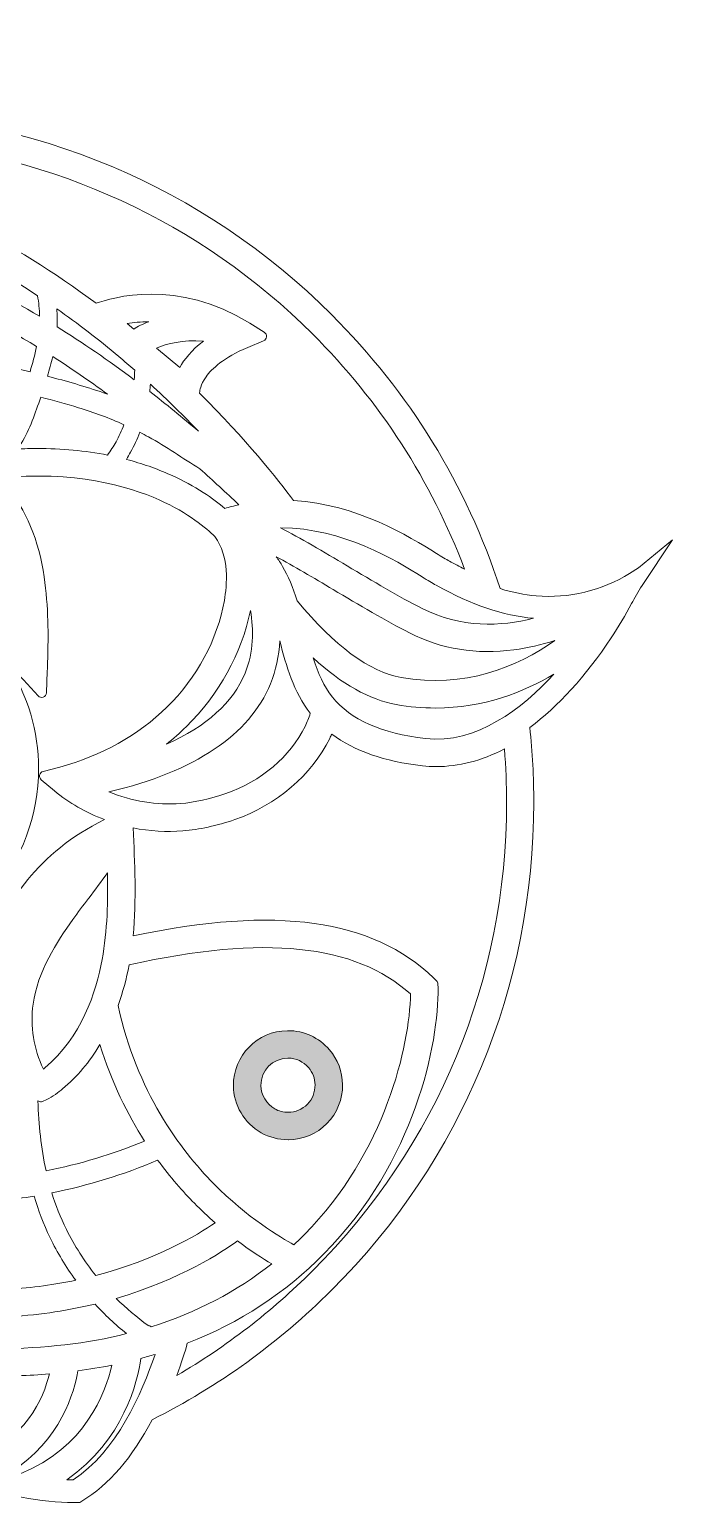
# Model space of a CAD drawing. Header units: millimetres. Extents: x 29 to 1471, y -326 to -22.
# Drawn here: x 568.1 to 700.5, y -326 to -22.5 of the extents above; entities that cross this region are included whole.
import ezdxf

# ---------------------------------------------------------------- set-up
doc = ezdxf.new("R2010")
doc.units = ezdxf.units.MM
doc.header["$MEASUREMENT"] = 0
doc.layers.add('Layer 3', color=7, linetype='Continuous')

# ---------------------------------------------------------------- blocks, each defined once
blk = doc.blocks.new('block 3')
at = {"layer": 'Layer 3'}
h = blk.add_hatch(color=1, dxfattribs=at)
h.dxf.hatch_style = 2
edge = h.paths.add_edge_path()
edge.add_spline(control_points=[(610.12, -240.14), (610.12, -240.14), (610.12, -240.14), (610.12, -240.14), (610.16, -244.14), (612.35, -247.85), (615.83, -249.82), (617.51, -250.77), (619.42, -251.27), (621.36, -251.27), (621.36, -251.27), (621.46, -251.27), (621.46, -251.27), (624.47, -251.24), (627.28, -250.04), (629.38, -247.9), (631.48, -245.76), (632.62, -242.92), (632.59, -239.92), (632.57, -237.26), (631.6, -234.7), (629.88, -232.72), (627.75, -230.22), (624.64, -228.79), (621.34, -228.79), (621.34, -228.79), (621.25, -228.79), (621.25, -228.79), (615.05, -228.85), (610.06, -233.94), (610.12, -240.14)], knot_values=[0, 0, 0, 0, 1, 1, 1, 2, 2, 2, 3, 3, 3, 4, 4, 4, 5, 5, 5, 6, 6, 6, 7, 7, 7, 8, 8, 8, 9, 9, 9, 10, 10, 10, 10], degree=3, periodic=1)
edge = h.paths.add_edge_path()
edge.add_spline(control_points=[(625.59, -236.41), (626.44, -237.39), (626.92, -238.66), (626.93, -239.97), (626.95, -241.47), (626.38, -242.87), (625.34, -243.94), (624.3, -245), (622.9, -245.6), (621.39, -245.61), (620.43, -245.62), (619.48, -245.38), (618.62, -244.89), (616.89, -243.91), (615.8, -242.07), (615.78, -240.08), (615.75, -237.01), (618.22, -234.48), (621.3, -234.45), (621.3, -234.45), (621.37, -234.45), (621.37, -234.45), (623, -234.45), (624.53, -235.17), (625.59, -236.41)], knot_values=[0, 0, 0, 0, 1, 1, 1, 2, 2, 2, 3, 3, 3, 4, 4, 4, 5, 5, 5, 6, 6, 6, 7, 7, 7, 8, 8, 8, 8], degree=3, periodic=1)
at = {"layer": 'Layer 3', "lineweight": 0}
for points, knots in [([(693.53, -133.42), (693.53, -133.42), (691.7, -134.56), (691.7, -134.56), (685.99, -138.13), (679.16, -139.77), (672.45, -139.19), (670.01, -138.98), (667.58, -138.49), (665.03, -137.71), (658.09, -116.33), (646.41, -97.34), (630.33, -81.25), (603.9, -54.82), (568.77, -40.05), (531.41, -39.64), (527.12, -36.67), (522.53, -34.01), (517.77, -31.74), (503.1, -24.73), (489.43, -22.49), (482.17, -22.68), (482.17, -22.68), (481.69, -22.7), (481.69, -22.7), (481.69, -22.7), (481.27, -22.95), (481.27, -22.95), (474.44, -27.12), (468.68, -34.68), (464.15, -45.42), (462.33, -49.74), (461.11, -53.66), (460.4, -56.25), (449.59, -60.39), (440.09, -66.56), (432.16, -74.6), (426.69, -80.14), (422.03, -86.54), (418.31, -93.62), (398.29, -118.86), (387.7, -149.33), (387.7, -181.75), (387.7, -182.17), (387.71, -182.59), (387.72, -183.01), (387.72, -183.01), (387.72, -183.44), (387.72, -183.44), (382.38, -187.66), (377.2, -193.5), (372.32, -200.82), (370.74, -203.18), (369.39, -205.59), (368.06, -207.94), (367.39, -209.15), (366.69, -210.4), (365.95, -211.64), (365.95, -211.64), (359.67, -221.01), (359.67, -221.01), (359.67, -221.01), (366.65, -215.28), (366.65, -215.28), (366.65, -215.28), (368.5, -214.13), (368.5, -214.13), (374.2, -210.56), (381.04, -208.92), (387.75, -209.5), (388.63, -209.58), (389.55, -209.69), (390.47, -209.85), (395.94, -237.27), (409.38, -262.3), (429.33, -282.25), (456.18, -309.1), (491.87, -323.88), (529.83, -323.88), (538.05, -323.88), (546.32, -323.17), (554.4, -321.77), (562.57, -324.47), (570.85, -326.02), (577.15, -326.02), (577.45, -326.02), (577.74, -326.01), (578.02, -326.01), (578.02, -326.01), (578.51, -325.99), (578.51, -325.99), (578.51, -325.99), (578.93, -325.74), (578.93, -325.74), (584.47, -322.36), (589.34, -316.71), (593.38, -308.95), (607, -302.13), (619.43, -293.15), (630.33, -282.25), (657.18, -255.41), (671.96, -219.72), (671.96, -181.75), (671.96, -176.61), (671.68, -171.42), (671.13, -166.3), (676.93, -162.03), (682.57, -155.83), (687.88, -147.87), (689.45, -145.52), (690.8, -143.13), (692.1, -140.8), (692.71, -139.71), (693.48, -138.35), (694.25, -137.05), (694.25, -137.05), (700.52, -127.68), (700.52, -127.68), (700.52, -127.68), (693.53, -133.42), (693.53, -133.42)], [0, 0, 0, 0, 1, 1, 1, 2, 2, 2, 3, 3, 3, 4, 4, 4, 5, 5, 5, 6, 6, 6, 7, 7, 7, 8, 8, 8, 9, 9, 9, 10, 10, 10, 11, 11, 11, 12, 12, 12, 13, 13, 13, 14, 14, 14, 15, 15, 15, 16, 16, 16, 17, 17, 17, 18, 18, 18, 19, 19, 19, 20, 20, 20, 21, 21, 21, 22, 22, 22, 23, 23, 23, 24, 24, 24, 25, 25, 25, 26, 26, 26, 27, 27, 27, 28, 28, 28, 29, 29, 29, 30, 30, 30, 31, 31, 31, 32, 32, 32, 33, 33, 33, 34, 34, 34, 35, 35, 35, 36, 36, 36, 37, 37, 37, 38, 38, 38, 39, 39, 39, 40, 40, 40, 40]), ([(626.38, -85.21), (640.34, -99.18), (650.87, -115.47), (657.7, -133.68), (656.68, -133.17), (655.64, -132.63), (654.58, -132.05), (653.9, -131.68), (652.98, -131.11), (651.91, -130.44), (646.19, -126.89), (635.61, -120.32), (622.51, -119.57), (619.27, -115.22), (612.68, -106.91), (603.16, -97.44), (603.16, -97.44), (603.18, -97.02), (603.18, -97.02), (603.18, -97.01), (603.27, -95.76), (604.5, -94.04), (605.66, -92.43), (608.08, -90.08), (613.06, -88.01), (613.06, -88.01), (616.32, -86.66), (616.32, -86.66), (616.67, -86.52), (616.91, -86.19), (616.94, -85.82), (616.97, -85.45), (616.79, -85.09), (616.47, -84.89), (616.47, -84.89), (613.48, -83), (613.48, -83), (598.66, -73.67), (584.99, -77.76), (581.83, -78.91), (573.23, -72.46), (564.33, -66.95), (555.37, -62.53), (551.33, -56.38), (546.41, -50.72), (540.71, -45.67), (573.03, -48.21), (603.35, -62.18), (626.38, -85.21)], [0, 0, 0, 0, 1, 1, 1, 2, 2, 2, 3, 3, 3, 4, 4, 4, 5, 5, 5, 6, 6, 6, 7, 7, 7, 8, 8, 8, 9, 9, 9, 10, 10, 10, 11, 11, 11, 12, 12, 12, 13, 13, 13, 14, 14, 14, 15, 15, 15, 16, 16, 16, 16]), ([(550.6, -71.54), (548.34, -70.57), (546.08, -69.67), (543.83, -68.83), (543.43, -66.85), (542.94, -64.89), (542.35, -62.94), (544.31, -63.71), (546.25, -64.53), (548.19, -65.4), (555.48, -68.67), (562.69, -72.67), (569.78, -77.34), (570.05, -78.74), (570.19, -80.15), (570.2, -81.57), (563.63, -77.68), (557.1, -74.33), (550.6, -71.54)], [0, 0, 0, 0, 1, 1, 1, 2, 2, 2, 3, 3, 3, 4, 4, 4, 5, 5, 5, 6, 6, 6, 6]), ([(544.79, -75.26), (546.01, -75.75), (547.24, -76.26), (548.47, -76.79), (555.46, -79.8), (562.5, -83.48), (569.58, -87.8), (569.24, -89.56), (568.77, -91.31), (568.25, -93.02), (563.8, -91.94), (559.33, -90.98), (554.89, -90.05), (551.5, -89.34), (548.09, -88.69), (544.67, -88.12), (544.85, -86.37), (544.97, -84.61), (545.03, -82.85), (545.11, -80.3), (545.02, -77.77), (544.79, -75.26)], [0, 0, 0, 0, 1, 1, 1, 2, 2, 2, 3, 3, 3, 4, 4, 4, 5, 5, 5, 6, 6, 6, 7, 7, 7, 7]), ([(589.79, -92.68), (589.78, -93.34), (589.75, -94), (589.7, -94.66), (584.39, -90.68), (579.09, -87.04), (573.8, -83.75), (573.86, -82.52), (573.85, -81.28), (573.75, -80.05), (578.08, -83.08), (582.35, -86.36), (586.56, -89.9), (587.66, -90.82), (588.74, -91.75), (589.79, -92.68)], [0, 0, 0, 0, 1, 1, 1, 2, 2, 2, 3, 3, 3, 4, 4, 4, 5, 5, 5, 5]), ([(589.59, -84.21), (589.59, -84.21), (588.26, -83.1), (588.26, -83.1), (589.54, -82.89), (591.03, -82.73), (592.67, -82.7), (591.45, -83.18), (590.42, -83.71), (589.59, -84.21)], [0, 0, 0, 0, 1, 1, 1, 2, 2, 2, 3, 3, 3, 3]), ([(594.3, -88.15), (596.39, -87.26), (599.65, -86.37), (603.96, -86.68), (601.48, -88.59), (599.97, -90.52), (599.06, -92.12), (599.06, -92.12), (594.3, -88.15), (594.3, -88.15)], [0, 0, 0, 0, 1, 1, 1, 2, 2, 2, 3, 3, 3, 3]), ([(584.21, -97.64), (583.94, -97.55), (583.67, -97.45), (583.4, -97.36), (579.61, -96.06), (575.75, -94.94), (571.85, -93.93), (572.25, -92.6), (572.62, -91.25), (572.92, -89.89), (576.68, -92.29), (580.44, -94.88), (584.21, -97.64)], [0, 0, 0, 0, 1, 1, 1, 2, 2, 2, 3, 3, 3, 4, 4, 4, 4]), ([(602.92, -105.27), (599.58, -102.41), (596.23, -99.68), (592.89, -97.09), (592.95, -96.59), (592.99, -96.08), (593.02, -95.57), (596.66, -98.9), (599.96, -102.17), (602.92, -105.27)], [0, 0, 0, 0, 1, 1, 1, 2, 2, 2, 3, 3, 3, 3]), ([(578.2, -100.42), (581.42, -101.39), (584.55, -102.54), (587.59, -103.92), (587.11, -105.13), (586.57, -106.32), (585.96, -107.47), (585.46, -108.4), (584.79, -109.28), (584.2, -110.19), (579.62, -109.29), (574.77, -108.83), (569.68, -108.83), (568.37, -108.83), (567.04, -108.87), (565.69, -108.93), (565.95, -108.56), (566.2, -108.17), (566.44, -107.78), (568.21, -104.85), (569.34, -101.5), (570.44, -98.24), (573.04, -98.93), (575.63, -99.65), (578.2, -100.42)], [0, 0, 0, 0, 1, 1, 1, 2, 2, 2, 3, 3, 3, 4, 4, 4, 5, 5, 5, 6, 6, 6, 7, 7, 7, 8, 8, 8, 8]), ([(603.23, -113.05), (605.9, -115.43), (608.58, -117.88), (611.25, -120.44), (610.28, -120.64), (609.31, -120.89), (608.34, -121.16), (606.08, -119.25), (602.39, -116.6), (597.18, -114.26), (594.3, -112.97), (591.27, -111.92), (588.1, -111.08), (588.4, -110.57), (588.68, -110.06), (588.95, -109.58), (589.68, -108.26), (590.31, -106.89), (590.85, -105.49), (591.45, -105.8), (592.04, -106.12), (592.63, -106.44), (596.28, -108.47), (599.7, -110.84), (603.23, -113.05)], [0, 0, 0, 0, 1, 1, 1, 2, 2, 2, 3, 3, 3, 4, 4, 4, 5, 5, 5, 6, 6, 6, 7, 7, 7, 8, 8, 8, 8]), ([(574.36, -174.46), (574.36, -174.46), (570.94, -175.37), (570.94, -175.37), (570.58, -175.46), (570.3, -175.75), (570.22, -176.12), (570.14, -176.48), (570.27, -176.86), (570.55, -177.1), (570.55, -177.1), (573.27, -179.37), (573.27, -179.37), (576.24, -181.85), (579.77, -183.88), (583.57, -185.31), (569.71, -192.03), (563.16, -202.96), (560.08, -211.11), (559.34, -213.08), (558.79, -215.23), (558.41, -217.66), (556.16, -218.36), (553.74, -219.12), (550.9, -220.02), (547.97, -217.7), (544.8, -215.73), (541.47, -214.16), (540.87, -213.88), (540.25, -213.61), (539.61, -213.34), (547.65, -211.42), (554.92, -207.02), (560.36, -200.74), (566.58, -193.54), (570.01, -184.32), (570.01, -174.78), (570.01, -167.13), (567.81, -159.74), (563.72, -153.39), (564.85, -154.37), (565.9, -155.4), (566.88, -156.48), (566.88, -156.48), (569.89, -159.8), (569.89, -159.8), (570.17, -160.1), (570.6, -160.21), (570.98, -160.07), (571.36, -159.93), (571.62, -159.57), (571.63, -159.17), (571.63, -159.17), (571.8, -154.69), (571.8, -154.69), (571.81, -154.4), (571.88, -152.25), (571.88, -152.25), (572.02, -147.56), (572.05, -141.42), (571.15, -135.3), (570.04, -127.71), (567.42, -121.42), (563.38, -116.62), (562.89, -116.03), (562.36, -115.45), (561.79, -114.88), (577.39, -113.41), (588.33, -116.5), (594.86, -119.43), (600.84, -122.11), (604.59, -125.28), (606.31, -126.97), (609.32, -131.09), (608.82, -137.01), (608.25, -140.18), (606.81, -148.25), (602.62, -156.04), (596.44, -162.12), (590.55, -167.92), (582.91, -172.19), (574.36, -174.46)], [0, 0, 0, 0, 1, 1, 1, 2, 2, 2, 3, 3, 3, 4, 4, 4, 5, 5, 5, 6, 6, 6, 7, 7, 7, 8, 8, 8, 9, 9, 9, 10, 10, 10, 11, 11, 11, 12, 12, 12, 13, 13, 13, 14, 14, 14, 15, 15, 15, 16, 16, 16, 17, 17, 17, 18, 18, 18, 19, 19, 19, 20, 20, 20, 21, 21, 21, 22, 22, 22, 23, 23, 23, 24, 24, 24, 25, 25, 25, 26, 26, 26, 27, 27, 27, 27]), ([(671.89, -143.82), (665.21, -145.51), (657, -145.88), (648.97, -141.8), (644.22, -139.37), (638.79, -136.15), (633.54, -133.02), (628.59, -130.08), (623.86, -127.27), (619.81, -125.19), (619.81, -125.19), (619.9, -125.19), (619.9, -125.19), (632.72, -125.19), (643.53, -131.9), (648.98, -135.29), (648.98, -135.29), (649.02, -135.31), (649.02, -135.31), (650.11, -135.99), (651.06, -136.58), (651.85, -137.01), (659.26, -141.09), (665.63, -143.25), (671.89, -143.82)], [0, 0, 0, 0, 1, 1, 1, 2, 2, 2, 3, 3, 3, 4, 4, 4, 5, 5, 5, 6, 6, 6, 7, 7, 7, 8, 8, 8, 8]), ([(644.65, -156.02), (638.11, -154.85), (630.92, -149.54), (623.27, -140.23), (622.36, -137.38), (621.4, -135.12), (620.24, -133.12), (619.85, -132.45), (619.42, -131.79), (618.93, -131.12), (622.52, -133.06), (626.63, -135.5), (630.65, -137.89), (635.97, -141.06), (641.48, -144.33), (646.4, -146.84), (652.93, -150.16), (660.15, -151.34), (667.88, -150.32), (670.67, -149.96), (673.49, -149.32), (676.32, -148.4), (668.49, -153.85), (657.68, -158.33), (644.65, -156.02)], [0, 0, 0, 0, 1, 1, 1, 2, 2, 2, 3, 3, 3, 4, 4, 4, 5, 5, 5, 6, 6, 6, 7, 7, 7, 8, 8, 8, 8]), ([(600.41, -166.15), (607.15, -159.53), (611.81, -151.08), (613.62, -142.24), (614.3, -146.17), (614.32, -150.75), (612.52, -155.14), (610.05, -161.17), (604.61, -166.07), (596.31, -169.77), (597.75, -168.63), (599.12, -167.42), (600.41, -166.15)], [0, 0, 0, 0, 1, 1, 1, 2, 2, 2, 3, 3, 3, 4, 4, 4, 4]), ([(584.5, -179.59), (602.24, -175.35), (613.42, -167.86), (617.75, -157.29), (618.88, -154.56), (619.52, -151.6), (619.68, -148.49), (621.01, -153.67), (622.48, -158.96), (625.95, -163.4), (625.64, -164.34), (625.28, -165.24), (624.88, -166.08), (621.85, -172.28), (615.74, -177.47), (608.55, -179.94), (605.29, -181.06), (602.16, -181.75), (599.24, -181.99), (594.4, -182.39), (589.16, -181.52), (584.5, -179.59)], [0, 0, 0, 0, 1, 1, 1, 2, 2, 2, 3, 3, 3, 4, 4, 4, 5, 5, 5, 6, 6, 6, 7, 7, 7, 7]), ([(649.66, -168.6), (640.67, -167.58), (634.23, -164.7), (630.51, -160.04), (628.71, -157.79), (627.55, -155.25), (626.53, -151.99), (632.39, -157.38), (638.15, -160.61), (643.66, -161.59), (646.34, -162.07), (649.05, -162.31), (651.72, -162.31), (661.62, -162.31), (669.95, -158.99), (676.11, -155.35), (669.64, -162.33), (660.11, -169.79), (649.66, -168.6)], [0, 0, 0, 0, 1, 1, 1, 2, 2, 2, 3, 3, 3, 4, 4, 4, 5, 5, 5, 6, 6, 6, 6]), ([(626.38, -278.3), (618, -286.68), (608.62, -293.91), (598.47, -299.83), (599.43, -297.22), (600.14, -294.91), (600.63, -293.2), (611.38, -289), (620.84, -282.81), (628.75, -274.8), (647.58, -255.71), (652.39, -231.35), (652.25, -219.96), (652.25, -219.96), (652.24, -219.2), (652.24, -219.2), (652.24, -218.93), (652.13, -218.67), (651.94, -218.49), (651.94, -218.49), (651.38, -217.95), (651.38, -217.95), (638.68, -205.78), (618.98, -203), (589.46, -209.25), (590.18, -201.77), (589.82, -194.27), (589.46, -187), (592.87, -187.69), (596.39, -187.91), (599.71, -187.63), (603.09, -187.35), (606.68, -186.56), (610.39, -185.29), (618.97, -182.34), (626.29, -176.09), (629.96, -168.56), (630.1, -168.27), (630.24, -167.98), (630.37, -167.69), (635, -171.14), (641.26, -173.34), (649.02, -174.22), (649.93, -174.33), (650.87, -174.38), (651.81, -174.38), (656.49, -174.38), (661.23, -173.16), (665.92, -170.74), (666.22, -174.47), (666.37, -178.17), (666.37, -181.76), (666.37, -218.22), (652.17, -252.51), (626.38, -278.3)], [0, 0, 0, 0, 1, 1, 1, 2, 2, 2, 3, 3, 3, 4, 4, 4, 5, 5, 5, 6, 6, 6, 7, 7, 7, 8, 8, 8, 9, 9, 9, 10, 10, 10, 11, 11, 11, 12, 12, 12, 13, 13, 13, 14, 14, 14, 15, 15, 15, 16, 16, 16, 17, 17, 17, 18, 18, 18, 18]), ([(583.08, -214.13), (581.86, -220.83), (578.82, -230.14), (571.32, -236.43), (571.22, -236.52), (571.11, -236.61), (570.99, -236.71), (568.99, -232.57), (568.24, -227.86), (568.88, -223.31), (569.82, -216.62), (573.75, -210.48), (577.06, -205.87), (578.11, -204.42), (579.2, -202.96), (580.26, -201.56), (580.26, -201.56), (580.33, -201.47), (580.33, -201.47), (581.61, -199.78), (582.91, -198.05), (584.17, -196.27), (584.31, -201.87), (584.19, -208.11), (583.08, -214.13)], [0, 0, 0, 0, 1, 1, 1, 2, 2, 2, 3, 3, 3, 4, 4, 4, 5, 5, 5, 6, 6, 6, 7, 7, 7, 8, 8, 8, 8]), ([(606.05, -260.3), (599.15, -253.29), (590.15, -241.25), (586.4, -223.61), (587.35, -220.93), (588.1, -218.12), (588.64, -215.22), (616.58, -209.01), (635.03, -210.92), (646.59, -221.23), (646.36, -231.86), (641.54, -253.77), (624.72, -270.82), (624.03, -271.53), (623.3, -272.23), (622.57, -272.91), (619.85, -271.43), (612.96, -267.31), (606.05, -260.3)], [0, 0, 0, 0, 1, 1, 1, 2, 2, 2, 3, 3, 3, 4, 4, 4, 5, 5, 5, 6, 6, 6, 6]), ([(610.12, -240.14), (610.12, -240.14), (610.12, -240.14), (610.12, -240.14), (610.16, -244.14), (612.35, -247.85), (615.83, -249.82), (617.51, -250.77), (619.42, -251.27), (621.36, -251.27), (621.36, -251.27), (621.46, -251.27), (621.46, -251.27), (624.47, -251.24), (627.28, -250.04), (629.38, -247.9), (631.48, -245.76), (632.62, -242.92), (632.59, -239.92), (632.57, -237.26), (631.6, -234.7), (629.88, -232.72), (627.75, -230.22), (624.64, -228.79), (621.34, -228.79), (621.34, -228.79), (621.25, -228.79), (621.25, -228.79), (615.05, -228.85), (610.06, -233.94), (610.12, -240.14)], [0, 0, 0, 0, 1, 1, 1, 2, 2, 2, 3, 3, 3, 4, 4, 4, 5, 5, 5, 6, 6, 6, 7, 7, 7, 8, 8, 8, 9, 9, 9, 10, 10, 10, 10]), ([(571.54, -257.66), (570.51, -252.97), (570.04, -248.17), (569.87, -243.28), (569.87, -243.28), (570.25, -243.39), (570.25, -243.39), (570.48, -243.46), (570.74, -243.44), (570.96, -243.34), (570.96, -243.34), (571.59, -243.03), (571.59, -243.03), (572.96, -242.38), (574.11, -241.48), (574.96, -240.77), (577.93, -238.28), (580.51, -235.22), (582.64, -231.67), (585.02, -239.47), (588.33, -246.07), (591.84, -251.53), (585.19, -254.3), (578.41, -256.31), (571.54, -257.66)], [0, 0, 0, 0, 1, 1, 1, 2, 2, 2, 3, 3, 3, 4, 4, 4, 5, 5, 5, 6, 6, 6, 7, 7, 7, 8, 8, 8, 8]), ([(625.59, -236.41), (626.44, -237.39), (626.92, -238.66), (626.93, -239.97), (626.95, -241.47), (626.38, -242.87), (625.34, -243.94), (624.3, -245), (622.9, -245.6), (621.39, -245.61), (620.43, -245.62), (619.48, -245.38), (618.62, -244.89), (616.89, -243.91), (615.8, -242.07), (615.78, -240.08), (615.75, -237.01), (618.22, -234.48), (621.3, -234.45), (621.3, -234.45), (621.37, -234.45), (621.37, -234.45), (623, -234.45), (624.53, -235.17), (625.59, -236.41)], [0, 0, 0, 0, 1, 1, 1, 2, 2, 2, 3, 3, 3, 4, 4, 4, 5, 5, 5, 6, 6, 6, 7, 7, 7, 8, 8, 8, 8]), ([(602.09, -264.34), (603.46, -265.73), (604.9, -267.08), (606.38, -268.38), (602.63, -270.94), (594.14, -276), (581.78, -279.23), (579.44, -276.29), (577.4, -273.1), (575.72, -269.73), (574.5, -267.26), (573.52, -264.74), (572.73, -262.2), (580.21, -260.7), (587.53, -258.48), (594.52, -255.44), (597.13, -259.01), (599.75, -261.97), (602.09, -264.34)], [0, 0, 0, 0, 1, 1, 1, 2, 2, 2, 3, 3, 3, 4, 4, 4, 5, 5, 5, 6, 6, 6, 6]), ([(551.58, -264.54), (555.21, -264.44), (558.85, -264.2), (562.47, -263.79), (564.69, -263.54), (566.91, -263.24), (569.12, -262.87), (569.94, -265.78), (571, -268.64), (572.37, -271.45), (573.87, -274.52), (575.64, -277.45), (577.64, -280.21), (573.4, -281.11), (568.78, -281.77), (563.78, -282.05), (560.2, -282.25), (556.58, -282.25), (552.93, -282.06), (552.34, -279.08), (551.94, -276.07), (551.73, -273), (551.54, -270.19), (551.48, -267.36), (551.58, -264.54)], [0, 0, 0, 0, 1, 1, 1, 2, 2, 2, 3, 3, 3, 4, 4, 4, 5, 5, 5, 6, 6, 6, 7, 7, 7, 8, 8, 8, 8]), ([(585.99, -283.95), (599.34, -280.03), (607.99, -274.28), (610.95, -272.1), (613.71, -274.19), (616.15, -275.76), (618, -276.84), (610.78, -282.56), (602.49, -286.88), (593.2, -289.8), (593, -289.66), (592.78, -289.59), (592.56, -289.56), (590.23, -287.87), (588.03, -285.99), (585.99, -283.95)], [0, 0, 0, 0, 1, 1, 1, 2, 2, 2, 3, 3, 3, 4, 4, 4, 5, 5, 5, 5]), ([(558.33, -287.86), (560.3, -287.86), (562.3, -287.81), (564.26, -287.69), (570.63, -287.32), (576.43, -286.38), (581.63, -285.12), (583.63, -287.32), (585.8, -289.36), (588.12, -291.22), (580, -293.25), (571.19, -294.28), (561.7, -294.3), (561.7, -294.3), (561.48, -294.3), (561.48, -294.3), (559.76, -294.3), (558.04, -294.26), (556.33, -294.18), (555.56, -292.06), (554.87, -289.93), (554.28, -287.78), (555.63, -287.83), (556.98, -287.86), (558.33, -287.86)], [0, 0, 0, 0, 1, 1, 1, 2, 2, 2, 3, 3, 3, 4, 4, 4, 5, 5, 5, 6, 6, 6, 7, 7, 7, 8, 8, 8, 8]), ([(577.14, -321.36), (576.72, -321.36), (576.27, -321.35), (575.81, -321.34), (587.53, -313.24), (590.39, -300.98), (591.07, -296.32), (592.05, -296.05), (593.02, -295.78), (593.98, -295.49), (591.35, -303.34), (586.05, -315.52), (577.14, -321.36)], [0, 0, 0, 0, 1, 1, 1, 2, 2, 2, 3, 3, 3, 4, 4, 4, 4]), ([(552.43, -316.14), (560.82, -311.84), (564.6, -303.38), (565.85, -299.89), (568, -299.82), (570.14, -299.7), (572.22, -299.53), (571.06, -304.37), (567.4, -313.4), (555.99, -317.39), (554.8, -317), (553.61, -316.58), (552.43, -316.14)], [0, 0, 0, 0, 1, 1, 1, 2, 2, 2, 3, 3, 3, 4, 4, 4, 4]), ([(564.27, -319.7), (574.61, -313.3), (577.4, -303.01), (578.11, -298.89), (580.45, -298.57), (582.79, -298.18), (585.07, -297.72), (583.78, -303.55), (579.59, -314.69), (566.21, -320.11), (565.57, -319.99), (564.92, -319.85), (564.27, -319.7)], [0, 0, 0, 0, 1, 1, 1, 2, 2, 2, 3, 3, 3, 4, 4, 4, 4])]:
    blk.add_open_spline(points, degree=3, knots=knots, dxfattribs=at)

msp = doc.modelspace()

# ---------------------------------------------------------------- block references
at = {"layer": 'Layer 3'}
msp.add_blockref('block 3', (0, 0), dxfattribs=at)

doc.saveas('drawing.dxf')
